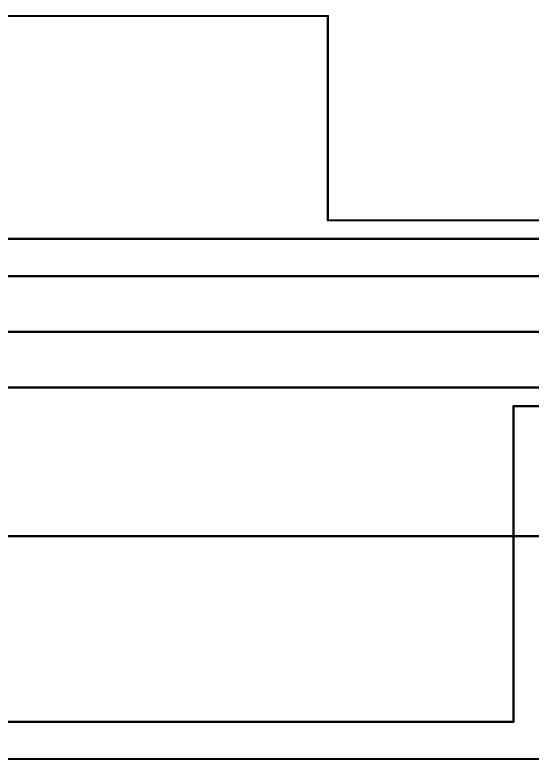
# Model space of a CAD drawing. Extents: x 0 to 389, y 0 to 264.
# Drawn here: x 280.8 to 316.2, y 144.7 to 195.7 of the extents above; entities that cross this region are included whole.
import ezdxf

# ---------------------------------------------------------------- set-up
doc = ezdxf.new("R2010")
doc.units = 0
doc.layers.add('91', color=122, linetype='CONTINUOUS')

msp = doc.modelspace()

# ---------------------------------------------------------------- linework, layer by layer
at = {"layer": '91', "const_width": 0.1524}
for points in [[(252.73, 195.58), (302.26, 195.58)], [(302.26, 195.58), (302.26, 181.61)], [(302.26, 181.61), (336.55, 181.61)], [(252.73, 180.34), (327.66, 180.34)], [(252.73, 177.8), (325.12, 177.8)], [(256.54, 173.99), (336.55, 173.99)], [(252.73, 170.18), (317.5, 170.18)], [(336.55, 168.91), (314.96, 168.91)], [(314.96, 168.91), (314.96, 147.32)], [(252.73, 160.02), (320.04, 160.02)], [(314.96, 147.32), (231.14, 147.32)], [(317.5, 144.78), (228.6, 144.78)]]:
    msp.add_lwpolyline(points, dxfattribs=at)
at = {"layer": '91', "const_width": 0.0762}
for points in [[(302.2981, 195.58, 1), (302.2219, 195.58)], [(302.26, 195.5419, 1), (302.26, 195.6181)], [(302.26, 181.6481, 1), (302.26, 181.5719)], [(302.2219, 181.61, 1), (302.2981, 181.61)], [(314.96, 168.9481, 1), (314.96, 168.8719)], [(314.9981, 168.91, 1), (314.9219, 168.91)], [(314.9219, 147.32, 1), (314.9981, 147.32)], [(314.96, 147.2819, 1), (314.96, 147.3581)]]:
    msp.add_lwpolyline(points, format="xyb", dxfattribs=at)

doc.saveas('drawing.dxf')
